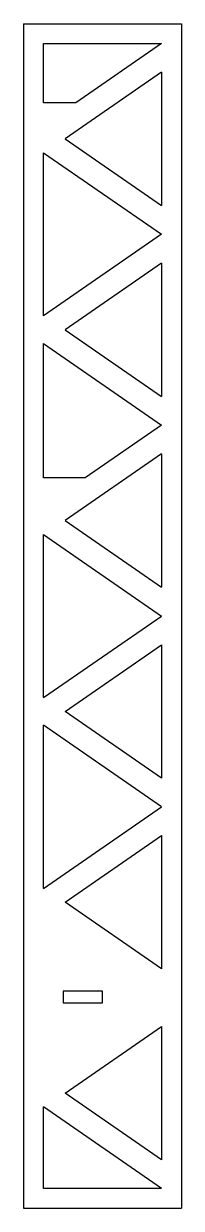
# Model space of a CAD drawing. Header units: millimetres. Extents: x 131 to 171, y 762 to 1062.
import ezdxf

# ---------------------------------------------------------------- set-up
doc = ezdxf.new("R2010")
doc.units = ezdxf.units.MM

msp = doc.modelspace()

# ---------------------------------------------------------------- linework, layer by layer
at = {"color": 7, "linetype": 'Continuous', "lineweight": 25}
for p, q in [((130.79, 1062.01), (130.79, 762.01)), ((130.79, 1062.01), (170.79, 1062.01)), ((170.79, 1062.01), (170.79, 762.01)), ((135.79, 1042.01), (135.79, 1057.01)), ((135.79, 1057.01), (165.79, 1057.01)), ((165.79, 1057.01), (144.01, 1042.01)), ((165.79, 1049.72), (141.28, 1032.84)), ((165.79, 1049.72), (165.79, 1015.96)), ((144.01, 1042.01), (135.79, 1042.01)), ((141.28, 1032.84), (165.79, 1015.96)), ((135.79, 1029.34), (165.79, 1008.68)), ((135.79, 988.01), (135.79, 1029.34)), ((165.79, 1008.68), (135.79, 988.01)), ((165.79, 1001.39), (141.28, 984.51)), ((165.79, 1001.39), (165.79, 967.63)), ((141.28, 984.51), (165.79, 967.63)), ((135.79, 947.01), (135.79, 981.01)), ((135.79, 981.01), (165.79, 960.34)), ((165.79, 960.34), (146.43, 947.01)), ((165.79, 953.06), (141.28, 936.18)), ((165.79, 953.06), (165.79, 919.3)), ((146.43, 947.01), (135.79, 947.01)), ((141.28, 936.18), (165.79, 919.3)), ((135.79, 932.68), (165.79, 912.01)), ((135.79, 891.34), (135.79, 932.68)), ((135.79, 891.34), (165.79, 912.01)), ((141.28, 887.84), (165.79, 904.72)), ((165.79, 904.72), (165.79, 870.96)), ((165.79, 870.96), (141.28, 887.84)), ((165.79, 863.68), (135.79, 884.34)), ((135.79, 843.01), (135.79, 884.34)), ((135.79, 843.01), (165.79, 863.68)), ((141.28, 839.51), (165.79, 856.39)), ((165.79, 856.39), (165.79, 822.63)), ((165.79, 822.63), (141.28, 839.51)), ((150.79, 817.01), (140.79, 817.01)), ((140.79, 817.01), (140.79, 814.01)), ((150.79, 814.01), (150.79, 817.01)), ((140.79, 814.01), (150.79, 814.01)), ((141.28, 791.18), (165.79, 808.06)), ((165.79, 808.06), (165.79, 774.3)), ((165.79, 774.3), (141.28, 791.18)), ((135.79, 767.01), (135.79, 787.68)), ((165.79, 767.01), (135.79, 787.68)), ((165.79, 767.01), (135.79, 767.01)), ((130.79, 762.01), (170.79, 762.01))]:
    msp.add_line(p, q, dxfattribs=at)

doc.saveas('drawing.dxf')
